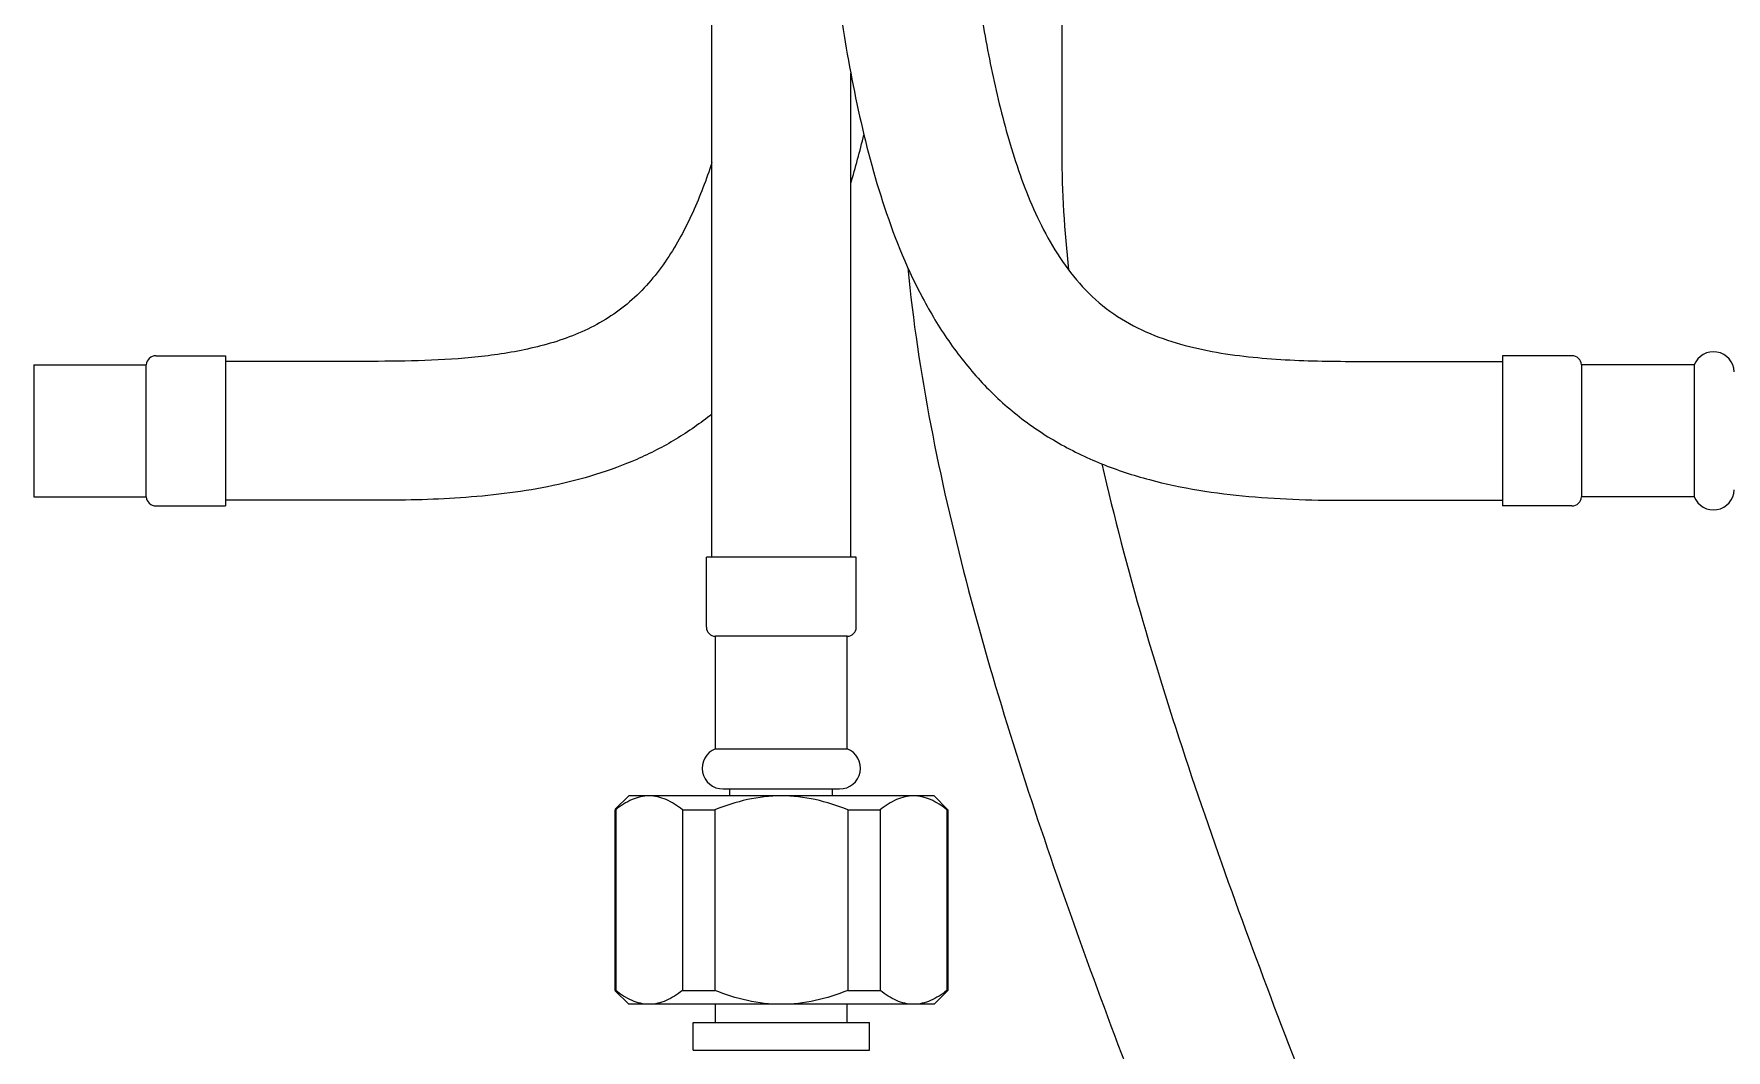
# Model space of a CAD drawing. Header units: millimetres. Extents: x 6330 to 7158, y 1153 to 2324.
# Drawn here: x 6467.2 to 6589.2, y 1398.7 to 1471.9 of the extents above; entities that cross this region are included whole.
import ezdxf

# ---------------------------------------------------------------- set-up
doc = ezdxf.new("R2010")
doc.units = ezdxf.units.MM
doc.layers.add('02___PRT_ALL_AXES', color=7, linetype='Continuous')

msp = doc.modelspace()

# ---------------------------------------------------------------- linework, layer by layer
at = {"color": 7, "linetype": 'Continuous'}
for p, q in [((6516.08, 1434.18), (6516.08, 1477.02)), ((6541.3, 1477.02), (6541.3, 1463.28)), ((6526.08, 1434.18), (6526.08, 1469.03)), ((6467.21, 1448.03), (6475.31, 1448.03)), ((6475.31, 1438.52), (6475.31, 1448.03)), ((6476.01, 1448.68), (6481.02, 1448.68)), ((6492.02, 1448.28), (6481.02, 1448.28)), ((6562.05, 1448.28), (6573.05, 1448.28)), ((6578.06, 1448.68), (6573.05, 1448.68)), ((6578.75, 1448.03), (6578.75, 1438.52)), ((6586.86, 1448.03), (6578.75, 1448.03)), ((6467.21, 1438.52), (6475.31, 1438.52)), ((6492.02, 1438.27), (6481.02, 1438.27)), ((6562.05, 1438.27), (6573.05, 1438.27)), ((6586.86, 1438.52), (6578.75, 1438.52)), ((6476.01, 1437.87), (6481.02, 1437.87)), ((6578.06, 1437.87), (6573.05, 1437.87)), ((6515.68, 1429.13), (6515.68, 1434.18)), ((6526.48, 1434.18), (6515.68, 1434.18)), ((6526.48, 1429.13), (6526.48, 1434.18)), ((6516.33, 1420.37), (6516.33, 1428.48)), ((6525.83, 1428.48), (6516.33, 1428.48)), ((6525.83, 1420.37), (6525.83, 1428.48)), ((6516.33, 1420.37), (6525.83, 1420.37)), ((6516.88, 1417.48), (6525.28, 1417.48)), ((6517.38, 1416.98), (6517.38, 1417.48)), ((6524.78, 1416.98), (6524.78, 1417.48)), ((6509.11, 1416.02), (6510.08, 1416.98)), ((6532.09, 1416.98), (6510.08, 1416.98)), ((6533.09, 1415.98), (6532.09, 1416.98)), ((6509.08, 1415.98), (6509.08, 1402.97)), ((6509.08, 1415.98), (6509.15, 1415.98)), ((6509.15, 1415.98), (6509.15, 1402.97)), ((6513.95, 1415.98), (6513.95, 1402.97)), ((6513.95, 1415.98), (6516.28, 1415.98)), ((6516.28, 1415.98), (6516.28, 1402.97)), ((6525.88, 1415.98), (6525.88, 1402.97)), ((6525.88, 1415.98), (6528.21, 1415.98)), ((6528.21, 1415.98), (6528.21, 1402.97)), ((6533.01, 1415.98), (6533.01, 1402.97)), ((6533.01, 1415.98), (6533.09, 1415.98)), ((6533.09, 1415.98), (6533.09, 1402.97)), ((6509.08, 1402.97), (6509.15, 1402.97)), ((6510.08, 1401.97), (6509.11, 1402.93)), ((6513.95, 1402.97), (6516.28, 1402.97)), ((6525.88, 1402.97), (6528.21, 1402.97)), ((6532.09, 1401.97), (6533.09, 1402.97)), ((6533.01, 1402.97), (6533.09, 1402.97)), ((6532.09, 1401.97), (6510.08, 1401.97))]:
    msp.add_line(p, q, dxfattribs=at)
for centre, radius, start, end in [((6459.87, 1480.77), 69.08, 343.4315, 346.4672), ((6588.26, 1447.47), 1.5, 2.029, 158.4062), ((6476.01, 1447.98), 0.7, 90, 175.904), ((6578.06, 1447.98), 0.7, 4.096, 90), ((6476.01, 1438.57), 0.7, 184.096, 270), ((6578.06, 1438.57), 0.7, 270, 355.904), ((6588.26, 1439.08), 1.5, 201.5938, 357.971), ((6516.33, 1429.13), 0.65, 180, 270), ((6525.83, 1429.13), 0.65, 270, 0), ((6516.88, 1418.98), 1.5, 111.5102, 270), ((6525.28, 1418.98), 1.5, 270, 68.4898)]:
    msp.add_arc(centre, radius, start, end, dxfattribs=at)
for points, knots in [([(6524.84, 1477.02), (6524.97, 1476.01), (6525.1, 1475), (6525.25, 1473.99), (6525.61, 1471.59), (6526.44, 1466.8), (6528.23, 1459.74), (6530.48, 1454.08), (6532.95, 1449.89), (6535.19, 1447.01), (6537.83, 1444.49), (6540.84, 1442.42), (6544.12, 1440.83), (6548.75, 1439.32), (6554.77, 1438.41), (6559.62, 1438.27), (6562.05, 1438.27)], [-0.052677, -0.052677, -0.052677, -0.052677, 0, 0, 0, 0.125042, 0.250057, 0.374998, 0.437516, 0.500026, 0.56253, 0.625033, 0.687538, 0.75005, 0.874978, 1, 1, 1, 1]), ([(6534.93, 1477.02), (6535.06, 1476.01), (6535.21, 1475), (6535.37, 1473.99), (6535.65, 1472.24), (6536.29, 1468.75), (6537.58, 1463.59), (6539.09, 1459.42), (6540.75, 1456.28), (6542.29, 1454.11), (6544.18, 1452.22), (6546.43, 1450.77), (6548.89, 1449.75), (6552.32, 1448.86), (6556.74, 1448.36), (6560.28, 1448.28), (6562.05, 1448.28)], [-0.072263, -0.072263, -0.072263, -0.072263, 0, 0, 0, 0.125036, 0.250061, 0.375032, 0.437551, 0.500054, 0.56253, 0.625, 0.687492, 0.750004, 0.874973, 1, 1, 1, 1]), ([(6516.08, 1462.6), (6515.68, 1461.38), (6514.77, 1458.98), (6512.95, 1455.57), (6510.87, 1453.08), (6508.83, 1451.51), (6506.59, 1450.25), (6503.52, 1449.23), (6499.71, 1448.6), (6495.87, 1448.32), (6493.3, 1448.28), (6492.02, 1448.28)], [0, 0, 0, 0, 0.125046, 0.250037, 0.374868, 0.437399, 0.499932, 0.624852, 0.749876, 0.874933, 1, 1, 1, 1]), ([(6530.2, 1455.02), (6530.56, 1451.21), (6531.71, 1443.63), (6534.3, 1432.44), (6537.5, 1421.41), (6541.13, 1410.52), (6545.06, 1399.73), (6549.19, 1389.02), (6553.45, 1378.36), (6557.76, 1367.72), (6562.05, 1357.07), (6566.23, 1346.37), (6569.53, 1337.39), (6571.98, 1330.14), (6573.67, 1324.65), (6575.19, 1319.11), (6576.24, 1314.44), (6576.89, 1310.67), (6577.27, 1307.83), (6577.5, 1304.96), (6577.53, 1302.09), (6577.31, 1299.22), (6576.71, 1296.41), (6575.74, 1294.19), (6574.58, 1292.66), (6573.18, 1291.36), (6571.05, 1290.2), (6568.27, 1289.42), (6565.43, 1289.03), (6563.51, 1288.96), (6562.55, 1288.96)], [0, 0, 0, 0, 0.06249, 0.124992, 0.187498, 0.250007, 0.312517, 0.375028, 0.437539, 0.500051, 0.562562, 0.625073, 0.687583, 0.718838, 0.750093, 0.781347, 0.8126, 0.828227, 0.843855, 0.859482, 0.875107, 0.89073, 0.906344, 0.921935, 0.929745, 0.937554, 0.953139, 0.968752, 0.984374, 1, 1, 1, 1]), ([(6516.08, 1444.49), (6515.26, 1443.83), (6513.52, 1442.61), (6509.75, 1440.68), (6504.66, 1439.15), (6498.36, 1438.38), (6494.13, 1438.27), (6492.02, 1438.27)], [0, 0, 0, 0, 0.125052, 0.250106, 0.499894, 0.749897, 1, 1, 1, 1]), ([(6544.19, 1440.89), (6545.05, 1437.09), (6547.05, 1429.53), (6550.59, 1418.36), (6554.5, 1407.32), (6558.66, 1396.37), (6562.98, 1385.48), (6567.38, 1374.62), (6571.77, 1363.76), (6576.07, 1352.87), (6580.17, 1341.89), (6583.92, 1330.79), (6586.54, 1321.38), (6588.1, 1313.73), (6588.88, 1307.92), (6589.13, 1302.06), (6588.59, 1296.21), (6586.95, 1290.55), (6583.9, 1285.47), (6579.49, 1281.51), (6574.16, 1278.96), (6568.41, 1277.68), (6564.51, 1277.46), (6562.55, 1277.46)], [0, 0, 0, 0, 0.062521, 0.125048, 0.187576, 0.250105, 0.312635, 0.375165, 0.437696, 0.500225, 0.562754, 0.62528, 0.687796, 0.719058, 0.750316, 0.781566, 0.812801, 0.844006, 0.87518, 0.906345, 0.937534, 0.968756, 1, 1, 1, 1]), ([(6511.55, 1416.98), (6511.13, 1416.98), (6510.25, 1416.76), (6509.51, 1416.27), (6509.15, 1415.98)], [0, 0, 0, 0, 0.474901, 1, 1, 1, 1]), ([(6513.95, 1415.98), (6513.59, 1416.27), (6512.85, 1416.76), (6511.97, 1416.98), (6511.55, 1416.98)], [0, 0, 0, 0, 0.525099, 1, 1, 1, 1]), ([(6521.08, 1416.98), (6520.26, 1416.98), (6518.62, 1416.79), (6517.05, 1416.28), (6516.28, 1415.98)], [0, 0, 0, 0, 0.499861, 1, 1, 1, 1]), ([(6525.88, 1415.98), (6525.12, 1416.28), (6523.55, 1416.79), (6521.9, 1416.98), (6521.08, 1416.98)], [0, 0, 0, 0, 0.500141, 1, 1, 1, 1]), ([(6530.61, 1416.98), (6530.19, 1416.98), (6529.31, 1416.76), (6528.57, 1416.27), (6528.21, 1415.98)], [0, 0, 0, 0, 0.474901, 1, 1, 1, 1]), ([(6533.01, 1415.98), (6532.65, 1416.27), (6531.91, 1416.76), (6531.03, 1416.98), (6530.61, 1416.98)], [0, 0, 0, 0, 0.525099, 1, 1, 1, 1]), ([(6511.55, 1401.97), (6511.13, 1401.97), (6510.25, 1402.19), (6509.51, 1402.68), (6509.15, 1402.97)], [0, 0, 0, 0, 0.474901, 1, 1, 1, 1]), ([(6513.95, 1402.97), (6513.59, 1402.68), (6512.85, 1402.19), (6511.97, 1401.97), (6511.55, 1401.97)], [0, 0, 0, 0, 0.525099, 1, 1, 1, 1]), ([(6521.08, 1401.97), (6520.26, 1401.97), (6518.62, 1402.16), (6517.05, 1402.67), (6516.28, 1402.97)], [0, 0, 0, 0, 0.499861, 1, 1, 1, 1]), ([(6525.88, 1402.97), (6525.12, 1402.67), (6523.55, 1402.16), (6521.9, 1401.97), (6521.08, 1401.97)], [0, 0, 0, 0, 0.500141, 1, 1, 1, 1]), ([(6530.61, 1401.97), (6530.19, 1401.97), (6529.31, 1402.19), (6528.57, 1402.68), (6528.21, 1402.97)], [0, 0, 0, 0, 0.474901, 1, 1, 1, 1]), ([(6533.01, 1402.97), (6532.65, 1402.68), (6531.91, 1402.19), (6531.03, 1401.97), (6530.61, 1401.97)], [0, 0, 0, 0, 0.525099, 1, 1, 1, 1])]:
    msp.add_open_spline(points, degree=3, knots=knots, dxfattribs=at)
msp.add_open_spline([(6541.3, 1463.28), (6541.3, 1460.47), (6541.48, 1457.66), (6541.78, 1454.87)], degree=3, dxfattribs=at)
at = {"layer": '02___PRT_ALL_AXES', "color": 7, "linetype": 'Continuous'}
for p, q in [((6467.21, 1448.03), (6467.21, 1438.52)), ((6481.02, 1448.68), (6481.02, 1437.87)), ((6573.05, 1448.68), (6573.05, 1437.87)), ((6586.86, 1448.03), (6586.86, 1438.52)), ((6516.33, 1400.67), (6516.33, 1401.97)), ((6525.83, 1400.67), (6525.83, 1401.97)), ((6514.73, 1398.67), (6514.73, 1400.67)), ((6514.73, 1400.67), (6527.43, 1400.67)), ((6527.43, 1398.67), (6527.43, 1400.67)), ((6514.73, 1398.67), (6527.43, 1398.67))]:
    msp.add_line(p, q, dxfattribs=at)

doc.saveas('drawing.dxf')
